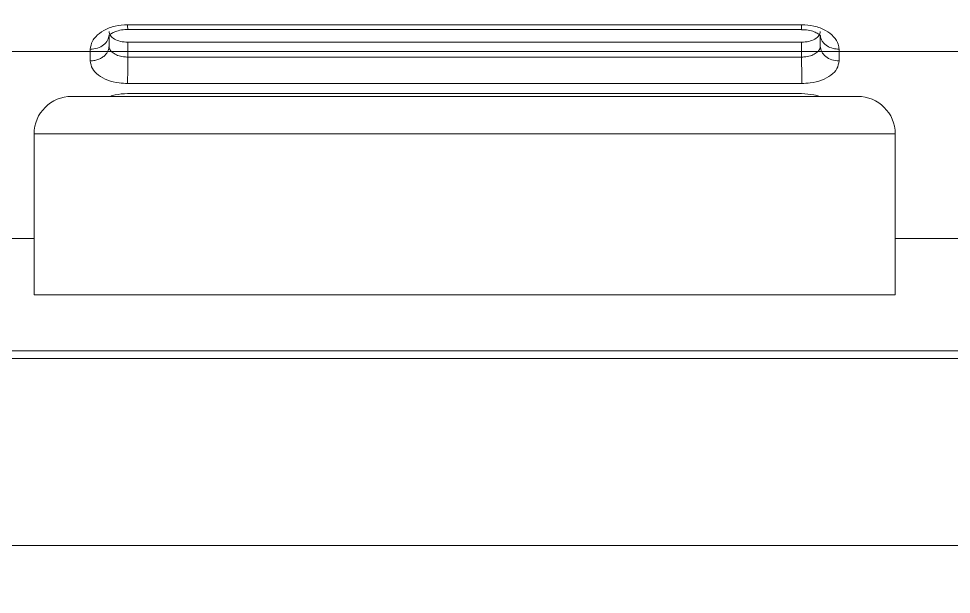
# Model space of a CAD drawing. Header units: inches. Extents: x 0.54 to 10.46, y 0.74 to 7.76.
# Drawn here: x 8.1599 to 8.3321, y 4.5692 to 4.6755 of the extents above; entities that cross this region are included whole.
import ezdxf

# ---------------------------------------------------------------- set-up
doc = ezdxf.new("R2010")
doc.units = ezdxf.units.IN
doc.header["$MEASUREMENT"] = 0
doc.layers.add('BG', color=7, linetype='Continuous')
doc.layers.add('MCG-INT-4FT', color=7, linetype='Continuous')

# ---------------------------------------------------------------- blocks, each defined once
blk = doc.blocks.new('block 3')
at = {"layer": 'BG', "true_color": 0xffffff}
h = blk.add_hatch(color=7, dxfattribs=at)
h.dxf.hatch_style = 2
edge = h.paths.add_edge_path()
edge.add_spline(control_points=[(10.29599, 0.90612), (10.29599, 0.90612), (0.87112, 0.90612), (0.87112, 0.90612), (0.87016, 0.90612), (0.86938, 0.90689), (0.86938, 0.90785), (0.86938, 0.90785), (0.86938, 7.59215), (0.86938, 7.59215), (0.86938, 7.59311), (0.87016, 7.59389), (0.87112, 7.59389), (0.87112, 7.59389), (10.29599, 7.59389), (10.29599, 7.59389), (10.29696, 7.59389), (10.29773, 7.59311), (10.29773, 7.59215), (10.29773, 7.59215), (10.29773, 0.90785), (10.29773, 0.90785), (10.29773, 0.90689), (10.29696, 0.90612), (10.29599, 0.90612)], knot_values=[0, 0, 0, 0, 1, 1, 1, 2, 2, 2, 3, 3, 3, 4, 4, 4, 5, 5, 5, 6, 6, 6, 7, 7, 7, 8, 8, 8, 8], degree=3, periodic=1)
h.paths.add_polyline_path([(0.87286, 0.90959), (10.29426, 0.90959), (10.29426, 7.59042), (0.87286, 7.59042)])
at = {"layer": 'BG', "lineweight": 0}
blk.add_open_spline([(10.29599, 0.90612), (10.29599, 0.90612), (0.87112, 0.90612), (0.87112, 0.90612), (0.87016, 0.90612), (0.86938, 0.90689), (0.86938, 0.90785), (0.86938, 0.90785), (0.86938, 7.59215), (0.86938, 7.59215), (0.86938, 7.59311), (0.87016, 7.59389), (0.87112, 7.59389), (0.87112, 7.59389), (10.29599, 7.59389), (10.29599, 7.59389), (10.29696, 7.59389), (10.29773, 7.59311), (10.29773, 7.59215), (10.29773, 7.59215), (10.29773, 0.90785), (10.29773, 0.90785), (10.29773, 0.90689), (10.29696, 0.90612), (10.29599, 0.90612)], degree=3, knots=[0, 0, 0, 0, 1, 1, 1, 2, 2, 2, 3, 3, 3, 4, 4, 4, 5, 5, 5, 6, 6, 6, 7, 7, 7, 8, 8, 8, 8], dxfattribs=at)
blk = doc.blocks.new('block 2')
at = {"layer": 'BG'}
blk.add_blockref('block 3', (0, 0), dxfattribs=at)
blk = doc.blocks.new('block 69')
at = {"layer": 'BG', "true_color": 0xffffff}
h = blk.add_hatch(color=7, dxfattribs=at)
h.dxf.hatch_style = 2
edge = h.paths.add_edge_path()
edge.add_spline(control_points=[(10.46309, 0.739), (10.46309, 0.739), (0.53691, 0.739), (0.53691, 0.739), (0.53595, 0.739), (0.53517, 0.73978), (0.53517, 0.74074), (0.53517, 0.74074), (0.53517, 7.75926), (0.53517, 7.75926), (0.53517, 7.76022), (0.53595, 7.761), (0.53691, 7.761), (0.53691, 7.761), (10.46309, 7.761), (10.46309, 7.761), (10.46406, 7.761), (10.46483, 7.76022), (10.46483, 7.75926), (10.46483, 7.75926), (10.46483, 0.74074), (10.46483, 0.74074), (10.46483, 0.73978), (10.46406, 0.739), (10.46309, 0.739)], knot_values=[0, 0, 0, 0, 1, 1, 1, 2, 2, 2, 3, 3, 3, 4, 4, 4, 5, 5, 5, 6, 6, 6, 7, 7, 7, 8, 8, 8, 8], degree=3, periodic=1)
h.paths.add_polyline_path([(0.53864, 0.74248), (10.46136, 0.74248), (10.46136, 7.75752), (0.53864, 7.75752)])
at = {"layer": 'BG', "lineweight": 0}
blk.add_open_spline([(10.46309, 0.739), (10.46309, 0.739), (0.53691, 0.739), (0.53691, 0.739), (0.53595, 0.739), (0.53517, 0.73978), (0.53517, 0.74074), (0.53517, 0.74074), (0.53517, 7.75926), (0.53517, 7.75926), (0.53517, 7.76022), (0.53595, 7.761), (0.53691, 7.761), (0.53691, 7.761), (10.46309, 7.761), (10.46309, 7.761), (10.46406, 7.761), (10.46483, 7.76022), (10.46483, 7.75926), (10.46483, 7.75926), (10.46483, 0.74074), (10.46483, 0.74074), (10.46483, 0.73978), (10.46406, 0.739), (10.46309, 0.739)], degree=3, knots=[0, 0, 0, 0, 1, 1, 1, 2, 2, 2, 3, 3, 3, 4, 4, 4, 5, 5, 5, 6, 6, 6, 7, 7, 7, 8, 8, 8, 8], dxfattribs=at)
blk = doc.blocks.new('block 68')
at = {"layer": 'BG'}
blk.add_blockref('block 69', (0, 0), dxfattribs=at)
blk = doc.blocks.new('block 965')
at = {"layer": 'MCG-INT-4FT', "color": 7, "lineweight": 5, "true_color": 0xffffff}
blk.add_lwpolyline([(2.25379, 4.66943), (8.84123, 4.66943)], dxfattribs=at)
blk = doc.blocks.new('block 2060')
at = {"layer": 'MCG-INT-4FT', "color": 7, "lineweight": 5, "true_color": 0xffffff}
blk.add_open_spline([(8.30447, 4.67344), (8.30489, 4.67344), (8.30531, 4.67345), (8.3057, 4.67339), (8.3061, 4.67333), (8.30648, 4.67321), (8.30679, 4.67308), (8.30708, 4.67296), (8.30733, 4.67284), (8.30751, 4.67271), (8.30769, 4.67259), (8.30782, 4.67248), (8.30788, 4.67241), (8.30795, 4.67234), (8.30795, 4.67232), (8.30796, 4.6723)], degree=3, knots=[0, 0, 0, 0, 1, 1, 1, 2, 2, 2, 3, 3, 3, 4, 4, 4, 5, 5, 5, 5], dxfattribs=at)
blk = doc.blocks.new('block 2061')
at = {"layer": 'MCG-INT-4FT', "color": 7, "lineweight": 5, "true_color": 0xffffff}
blk.add_open_spline([(8.17657, 4.67239), (8.1766, 4.67236), (8.1767, 4.67249), (8.17688, 4.67263), (8.17704, 4.67276), (8.17727, 4.67289), (8.17754, 4.67301), (8.17783, 4.67314), (8.17818, 4.67326), (8.17855, 4.67334), (8.17895, 4.67343), (8.17939, 4.67348), (8.17982, 4.6735), (8.18031, 4.67352), (8.1808, 4.67351), (8.18129, 4.67351)], degree=3, knots=[0, 0, 0, 0, 1, 1, 1, 2, 2, 2, 3, 3, 3, 4, 4, 4, 5, 5, 5, 5], dxfattribs=at)
blk = doc.blocks.new('block 2062')
at = {"layer": 'MCG-INT-4FT', "color": 7, "lineweight": 5, "true_color": 0xffffff}
blk.add_lwpolyline([(8.18, 4.6735), (8.30449, 4.6735)], dxfattribs=at)
blk = doc.blocks.new('block 2125')
at = {"layer": 'MCG-INT-4FT', "color": 7, "lineweight": 5, "true_color": 0xffffff}
blk.add_open_spline([(8.31139, 4.66769), (8.31131, 4.6672), (8.31123, 4.66672), (8.31099, 4.66627), (8.31075, 4.66583), (8.31036, 4.66542), (8.30988, 4.66506), (8.3094, 4.6647), (8.30882, 4.6644), (8.30817, 4.66415), (8.30752, 4.6639), (8.3068, 4.66372), (8.30604, 4.66363), (8.30554, 4.66356), (8.30502, 4.66354), (8.30449, 4.66352)], degree=3, knots=[0, 0, 0, 0, 1, 1, 1, 2, 2, 2, 3, 3, 3, 4, 4, 4, 5, 5, 5, 5], dxfattribs=at)
blk = doc.blocks.new('block 2126')
at = {"layer": 'MCG-INT-4FT', "color": 7, "lineweight": 5, "true_color": 0xffffff}
blk.add_lwpolyline([(8.31139, 4.66986), (8.31139, 4.66769)], dxfattribs=at)
blk = doc.blocks.new('block 2127')
at = {"layer": 'MCG-INT-4FT', "color": 7, "lineweight": 5, "true_color": 0xffffff}
blk.add_open_spline([(8.30447, 4.67438), (8.30525, 4.67433), (8.30603, 4.67429), (8.30676, 4.67412), (8.30755, 4.67393), (8.30825, 4.67366), (8.30886, 4.67333), (8.30947, 4.673), (8.30999, 4.6726), (8.31039, 4.67216), (8.3108, 4.67172), (8.3111, 4.67124), (8.31124, 4.67075), (8.31132, 4.67045), (8.31136, 4.67015), (8.31139, 4.66986)], degree=3, knots=[0, 0, 0, 0, 1, 1, 1, 2, 2, 2, 3, 3, 3, 4, 4, 4, 5, 5, 5, 5], dxfattribs=at)
blk = doc.blocks.new('block 2128')
at = {"layer": 'MCG-INT-4FT', "color": 7, "lineweight": 5, "true_color": 0xffffff}
blk.add_lwpolyline([(8.18002, 4.67438), (8.30447, 4.67438)], dxfattribs=at)
blk = doc.blocks.new('block 2129')
at = {"layer": 'MCG-INT-4FT', "color": 7, "lineweight": 5, "true_color": 0xffffff}
blk.add_open_spline([(8.17312, 4.66984), (8.1732, 4.67035), (8.17328, 4.67086), (8.17353, 4.67134), (8.17367, 4.67162), (8.17387, 4.6719), (8.17412, 4.67216), (8.17452, 4.67259), (8.17504, 4.67299), (8.17565, 4.67333), (8.17626, 4.67367), (8.17695, 4.67394), (8.1777, 4.67411), (8.17844, 4.67427), (8.17923, 4.67433), (8.18002, 4.67438)], degree=3, knots=[0, 0, 0, 0, 1, 1, 1, 2, 2, 2, 3, 3, 3, 4, 4, 4, 5, 5, 5, 5], dxfattribs=at)
blk = doc.blocks.new('block 2130')
at = {"layer": 'MCG-INT-4FT', "color": 7, "lineweight": 5, "true_color": 0xffffff}
blk.add_lwpolyline([(8.17312, 4.66768), (8.17312, 4.66984)], dxfattribs=at)
blk = doc.blocks.new('block 2131')
at = {"layer": 'MCG-INT-4FT', "color": 7, "lineweight": 5, "true_color": 0xffffff}
blk.add_open_spline([(8.18001, 4.66352), (8.17949, 4.66354), (8.17897, 4.66356), (8.17847, 4.66363), (8.17771, 4.66372), (8.17699, 4.6639), (8.17634, 4.66415), (8.17569, 4.6644), (8.17511, 4.6647), (8.17463, 4.66506), (8.17414, 4.66542), (8.17375, 4.66584), (8.17351, 4.66628), (8.17328, 4.66673), (8.1732, 4.6672), (8.17312, 4.66768)], degree=3, knots=[0, 0, 0, 0, 1, 1, 1, 2, 2, 2, 3, 3, 3, 4, 4, 4, 5, 5, 5, 5], dxfattribs=at)
blk = doc.blocks.new('block 2132')
at = {"layer": 'MCG-INT-4FT', "color": 7, "lineweight": 5, "true_color": 0xffffff}
blk.add_lwpolyline([(8.30449, 4.66352), (8.18001, 4.66352)], dxfattribs=at)
blk = doc.blocks.new('block 2133')
at = {"layer": 'MCG-INT-4FT', "color": 7, "lineweight": 5, "true_color": 0xffffff}
blk.add_lwpolyline([(8.18002, 4.66164), (8.30447, 4.66164)], dxfattribs=at)
blk = doc.blocks.new('block 2299')
at = {"layer": 'MCG-INT-4FT', "color": 7, "lineweight": 5, "true_color": 0xffffff}
blk.add_open_spline([(8.31139, 4.66986), (8.31102, 4.66988), (8.31065, 4.66991), (8.3103, 4.66999), (8.30989, 4.67009), (8.30951, 4.67026), (8.30919, 4.67046), (8.30901, 4.67058), (8.30884, 4.67071), (8.3087, 4.67085), (8.30854, 4.671), (8.30841, 4.67116), (8.3083, 4.67133), (8.30818, 4.67151), (8.30808, 4.6717), (8.30803, 4.67189), (8.30797, 4.6721), (8.30795, 4.67231), (8.30793, 4.67252)], degree=3, knots=[0, 0, 0, 0, 1, 1, 1, 2, 2, 2, 3, 3, 3, 4, 4, 4, 5, 5, 5, 6, 6, 6, 6], dxfattribs=at)
blk = doc.blocks.new('block 2300')
at = {"layer": 'MCG-INT-4FT', "color": 7, "lineweight": 5, "true_color": 0xffffff}
blk.add_open_spline([(8.30447, 4.67353), (8.30447, 4.67354), (8.30447, 4.67356), (8.30447, 4.67369), (8.30447, 4.67383), (8.30447, 4.67411), (8.30447, 4.67438)], degree=3, knots=[0, 0, 0, 0, 1, 1, 1, 2, 2, 2, 2], dxfattribs=at)
blk = doc.blocks.new('block 2301')
at = {"layer": 'MCG-INT-4FT', "color": 7, "lineweight": 5, "true_color": 0xffffff}
blk.add_open_spline([(8.17658, 4.67252), (8.17653, 4.67217), (8.17648, 4.67182), (8.17632, 4.6715), (8.17616, 4.67117), (8.17589, 4.67088), (8.17557, 4.67063), (8.17524, 4.67038), (8.17486, 4.67017), (8.17445, 4.67005), (8.17403, 4.66992), (8.17358, 4.66988), (8.17312, 4.66984)], degree=3, knots=[0, 0, 0, 0, 1, 1, 1, 2, 2, 2, 3, 3, 3, 4, 4, 4, 4], dxfattribs=at)
blk = doc.blocks.new('block 2302')
at = {"layer": 'MCG-INT-4FT', "color": 7, "lineweight": 5, "true_color": 0xffffff}
blk.add_open_spline([(8.18003, 4.67351), (8.18003, 4.67349), (8.18003, 4.67354), (8.18003, 4.67361), (8.18003, 4.67368), (8.18003, 4.67377), (8.18002, 4.6739), (8.18002, 4.67403), (8.18002, 4.67421), (8.18002, 4.67438)], degree=3, knots=[0, 0, 0, 0, 1, 1, 1, 2, 2, 2, 3, 3, 3, 3], dxfattribs=at)
blk = doc.blocks.new('block 2303')
at = {"layer": 'MCG-INT-4FT', "color": 7, "lineweight": 5, "true_color": 0xffffff}
blk.add_open_spline([(8.31139, 4.66769), (8.31093, 4.66773), (8.31047, 4.66777), (8.31005, 4.6679), (8.30963, 4.66803), (8.30925, 4.66824), (8.30893, 4.6685), (8.30861, 4.66875), (8.30835, 4.66905), (8.30819, 4.66938), (8.30803, 4.66971), (8.30798, 4.67006), (8.30793, 4.67042)], degree=3, knots=[0, 0, 0, 0, 1, 1, 1, 2, 2, 2, 3, 3, 3, 4, 4, 4, 4], dxfattribs=at)
blk = doc.blocks.new('block 2304')
at = {"layer": 'MCG-INT-4FT', "color": 7, "lineweight": 5, "true_color": 0xffffff}
blk.add_lwpolyline([(8.30793, 4.67042), (8.30793, 4.67252)], dxfattribs=at)
blk = doc.blocks.new('block 2305')
at = {"layer": 'MCG-INT-4FT', "color": 7, "lineweight": 5, "true_color": 0xffffff}
blk.add_lwpolyline([(8.17658, 4.67252), (8.17658, 4.67042)], dxfattribs=at)
blk = doc.blocks.new('block 2306')
at = {"layer": 'MCG-INT-4FT', "color": 7, "lineweight": 5, "true_color": 0xffffff}
blk.add_open_spline([(8.17658, 4.67042), (8.17655, 4.67014), (8.17652, 4.66986), (8.17642, 4.66959), (8.1763, 4.66927), (8.17609, 4.66897), (8.17583, 4.66871), (8.17568, 4.66857), (8.17551, 4.66844), (8.17533, 4.66832), (8.17514, 4.66819), (8.17493, 4.66808), (8.17471, 4.66799), (8.17447, 4.66789), (8.17422, 4.66781), (8.17396, 4.66777), (8.17369, 4.66771), (8.17341, 4.6677), (8.17312, 4.66768)], degree=3, knots=[0, 0, 0, 0, 1, 1, 1, 2, 2, 2, 3, 3, 3, 4, 4, 4, 5, 5, 5, 6, 6, 6, 6], dxfattribs=at)
blk = doc.blocks.new('block 2307')
at = {"layer": 'MCG-INT-4FT', "color": 7, "lineweight": 5, "true_color": 0xffffff}
blk.add_open_spline([(8.30447, 4.67114), (8.30492, 4.67117), (8.30538, 4.6712), (8.3058, 4.67129), (8.30621, 4.67138), (8.30659, 4.67153), (8.30692, 4.67172), (8.30723, 4.67191), (8.30749, 4.67213), (8.30767, 4.67237), (8.30775, 4.67249), (8.30782, 4.67262), (8.30786, 4.67275), (8.3079, 4.67288), (8.30792, 4.67301), (8.30793, 4.67314)], degree=3, knots=[0, 0, 0, 0, 1, 1, 1, 2, 2, 2, 3, 3, 3, 4, 4, 4, 5, 5, 5, 5], dxfattribs=at)
blk = doc.blocks.new('block 2308')
at = {"layer": 'MCG-INT-4FT', "color": 7, "lineweight": 5, "true_color": 0xffffff}
blk.add_lwpolyline([(8.18004, 4.67114), (8.30447, 4.67114)], dxfattribs=at)
blk = doc.blocks.new('block 2309')
at = {"layer": 'MCG-INT-4FT', "color": 7, "lineweight": 5, "true_color": 0xffffff}
blk.add_open_spline([(8.18004, 4.67114), (8.17959, 4.67117), (8.17913, 4.6712), (8.17871, 4.67129), (8.1783, 4.67138), (8.17791, 4.67153), (8.17759, 4.67172), (8.17728, 4.67191), (8.17702, 4.67213), (8.17684, 4.67237), (8.17676, 4.67249), (8.17669, 4.67262), (8.17665, 4.67275), (8.17661, 4.67288), (8.17659, 4.67301), (8.17658, 4.67314)], degree=3, knots=[0, 0, 0, 0, 1, 1, 1, 2, 2, 2, 3, 3, 3, 4, 4, 4, 5, 5, 5, 5], dxfattribs=at)
blk = doc.blocks.new('block 2310')
at = {"layer": 'MCG-INT-4FT', "color": 7, "lineweight": 5, "true_color": 0xffffff}
blk.add_open_spline([(8.30449, 4.66352), (8.30449, 4.66382), (8.30449, 4.66412), (8.30449, 4.66448), (8.30449, 4.66468), (8.30449, 4.66489), (8.30449, 4.66511), (8.30449, 4.66533), (8.30449, 4.66556), (8.30449, 4.6658), (8.30449, 4.66619), (8.30448, 4.6666), (8.30448, 4.667), (8.30448, 4.66723), (8.30448, 4.66746), (8.30448, 4.66767), (8.30448, 4.66793), (8.30447, 4.66816), (8.30447, 4.6684)], degree=3, knots=[0, 0, 0, 0, 1, 1, 1, 2, 2, 2, 3, 3, 3, 4, 4, 4, 5, 5, 5, 6, 6, 6, 6], dxfattribs=at)
blk = doc.blocks.new('block 2311')
at = {"layer": 'MCG-INT-4FT', "color": 7, "lineweight": 5, "true_color": 0xffffff}
blk.add_open_spline([(8.30447, 4.6684), (8.30474, 4.6684), (8.30501, 4.66842), (8.30527, 4.66845), (8.30565, 4.66851), (8.30601, 4.66859), (8.30634, 4.66871), (8.30666, 4.66883), (8.30695, 4.66898), (8.30719, 4.66916), (8.30742, 4.66933), (8.30761, 4.66953), (8.30774, 4.66974), (8.30786, 4.66996), (8.30793, 4.67018), (8.30793, 4.67042)], degree=3, knots=[0, 0, 0, 0, 1, 1, 1, 2, 2, 2, 3, 3, 3, 4, 4, 4, 5, 5, 5, 5], dxfattribs=at)
blk = doc.blocks.new('block 2312')
at = {"layer": 'MCG-INT-4FT', "color": 7, "lineweight": 5, "true_color": 0xffffff}
blk.add_open_spline([(8.17658, 4.67042), (8.17658, 4.67018), (8.17665, 4.66996), (8.17677, 4.66974), (8.1769, 4.66953), (8.17708, 4.66933), (8.17732, 4.66916), (8.17756, 4.66898), (8.17785, 4.66883), (8.17817, 4.66871), (8.1785, 4.66859), (8.17886, 4.66851), (8.17924, 4.66845), (8.1795, 4.66842), (8.17977, 4.6684), (8.18004, 4.6684)], degree=3, knots=[0, 0, 0, 0, 1, 1, 1, 2, 2, 2, 3, 3, 3, 4, 4, 4, 5, 5, 5, 5], dxfattribs=at)
blk = doc.blocks.new('block 2313')
at = {"layer": 'MCG-INT-4FT', "color": 7, "lineweight": 5, "true_color": 0xffffff}
blk.add_open_spline([(8.18001, 4.66352), (8.18002, 4.6637), (8.18002, 4.66388), (8.18002, 4.6641), (8.18002, 4.66429), (8.18002, 4.6645), (8.18002, 4.66473), (8.18003, 4.66511), (8.18003, 4.66552), (8.18003, 4.66594), (8.18003, 4.66635), (8.18003, 4.66678), (8.18004, 4.66718), (8.18004, 4.66761), (8.18004, 4.66801), (8.18004, 4.6684)], degree=3, knots=[0, 0, 0, 0, 1, 1, 1, 2, 2, 2, 3, 3, 3, 4, 4, 4, 5, 5, 5, 5], dxfattribs=at)
blk = doc.blocks.new('block 2314')
at = {"layer": 'MCG-INT-4FT', "color": 7, "lineweight": 5, "true_color": 0xffffff}
blk.add_lwpolyline([(8.18004, 4.67114), (8.18004, 4.6684)], dxfattribs=at)
blk = doc.blocks.new('block 2315')
at = {"layer": 'MCG-INT-4FT', "color": 7, "lineweight": 5, "true_color": 0xffffff}
blk.add_lwpolyline([(8.30447, 4.67114), (8.30447, 4.6684)], dxfattribs=at)
blk = doc.blocks.new('block 2316')
at = {"layer": 'MCG-INT-4FT', "color": 7, "lineweight": 5, "true_color": 0xffffff}
blk.add_lwpolyline([(8.18004, 4.6684), (8.30447, 4.6684)], dxfattribs=at)
blk = doc.blocks.new('block 2322')
at = {"layer": 'MCG-INT-4FT', "color": 7, "lineweight": 5, "true_color": 0xffffff}
blk.add_lwpolyline([(8.0003, 4.61274), (8.48421, 4.61274)], dxfattribs=at)
blk = doc.blocks.new('block 2323')
at = {"layer": 'MCG-INT-4FT', "color": 7, "lineweight": 5, "true_color": 0xffffff}
blk.add_lwpolyline([(7.96227, 4.57818), (8.52223, 4.57818)], dxfattribs=at)
blk = doc.blocks.new('block 2339')
at = {"layer": 'MCG-INT-4FT', "color": 7, "lineweight": 5, "true_color": 0xffffff}
blk.add_lwpolyline([(8.16275, 4.6245), (8.32176, 4.6245)], dxfattribs=at)
blk = doc.blocks.new('block 2340')
at = {"layer": 'MCG-INT-4FT', "color": 7, "lineweight": 5, "true_color": 0xffffff}
blk.add_lwpolyline([(8.42718, 4.61413), (8.05733, 4.61413)], dxfattribs=at)
blk = doc.blocks.new('block 2341')
at = {"layer": 'MCG-INT-4FT', "color": 7, "lineweight": 5, "true_color": 0xffffff}
blk.add_lwpolyline([(8.05042, 4.63487), (8.16275, 4.63487)], dxfattribs=at)
blk = doc.blocks.new('block 2342')
at = {"layer": 'MCG-INT-4FT', "color": 7, "lineweight": 5, "true_color": 0xffffff}
blk.add_lwpolyline([(8.43409, 4.63487), (8.32176, 4.63487)], dxfattribs=at)
blk = doc.blocks.new('block 2343')
at = {"layer": 'MCG-INT-4FT', "color": 7, "lineweight": 5, "true_color": 0xffffff}
blk.add_lwpolyline([(8.32176, 4.65422), (8.16275, 4.65422)], dxfattribs=at)
blk = doc.blocks.new('block 2344')
at = {"layer": 'MCG-INT-4FT', "color": 7, "lineweight": 5, "true_color": 0xffffff}
blk.add_open_spline([(8.16967, 4.66114), (8.16585, 4.66114), (8.16275, 4.65804), (8.16275, 4.65422)], degree=3, dxfattribs=at)
blk = doc.blocks.new('block 2345')
at = {"layer": 'MCG-INT-4FT', "color": 7, "lineweight": 5, "true_color": 0xffffff}
blk.add_lwpolyline([(8.16967, 4.66114), (8.31484, 4.66114)], dxfattribs=at)
blk = doc.blocks.new('block 2346')
at = {"layer": 'MCG-INT-4FT', "color": 7, "lineweight": 5, "true_color": 0xffffff}
blk.add_open_spline([(8.32176, 4.65422), (8.32176, 4.65804), (8.31866, 4.66114), (8.31484, 4.66114)], degree=3, dxfattribs=at)
blk = doc.blocks.new('block 2347')
at = {"layer": 'MCG-INT-4FT', "color": 7, "lineweight": 5, "true_color": 0xffffff}
blk.add_lwpolyline([(8.16275, 4.65422), (8.16275, 4.6245)], dxfattribs=at)
blk = doc.blocks.new('block 2348')
at = {"layer": 'MCG-INT-4FT', "color": 7, "lineweight": 5, "true_color": 0xffffff}
blk.add_lwpolyline([(8.32176, 4.65422), (8.32176, 4.6245)], dxfattribs=at)
blk = doc.blocks.new('block 2351')
at = {"layer": 'MCG-INT-4FT', "color": 8, "lineweight": 5, "true_color": 0x808080}
blk.add_open_spline([(8.30447, 4.66164), (8.30525, 4.6616), (8.30603, 4.66156), (8.30676, 4.66142), (8.30712, 4.66134), (8.30739, 4.66124), (8.30767, 4.66114)], degree=3, knots=[0, 0, 0, 0, 1, 1, 1, 2, 2, 2, 2], dxfattribs=at)
blk = doc.blocks.new('block 2352')
at = {"layer": 'MCG-INT-4FT', "color": 8, "lineweight": 5, "true_color": 0x808080}
blk.add_open_spline([(8.17684, 4.66114), (8.17712, 4.66123), (8.1774, 4.66133), (8.1777, 4.66141), (8.17841, 4.66158), (8.17922, 4.66161), (8.18002, 4.66164)], degree=3, knots=[0, 0, 0, 0, 1, 1, 1, 2, 2, 2, 2], dxfattribs=at)

msp = doc.modelspace()

# ---------------------------------------------------------------- block references
at = {"layer": 'BG'}
for name in ['block 68', 'block 2']:
    msp.add_blockref(name, (0, 0), dxfattribs=at)
at = {"layer": 'MCG-INT-4FT'}
for name in ['block 2129', 'block 2061', 'block 2309', 'block 2062', 'block 2128', 'block 2302', 'block 2127', 'block 2300', 'block 2060', 'block 2307', 'block 2301', 'block 2305', 'block 2308', 'block 2314', 'block 2315', 'block 2299', 'block 2304', 'block 965', 'block 2306', 'block 2130', 'block 2312', 'block 2311', 'block 2303', 'block 2126', 'block 2131', 'block 2313', 'block 2316', 'block 2310', 'block 2125', 'block 2132', 'block 2344', 'block 2345', 'block 2352', 'block 2133', 'block 2351', 'block 2346', 'block 2343', 'block 2347', 'block 2348', 'block 2341', 'block 2342', 'block 2339', 'block 2322', 'block 2340', 'block 2323']:
    msp.add_blockref(name, (0, 0), dxfattribs=at)

doc.saveas('drawing.dxf')
